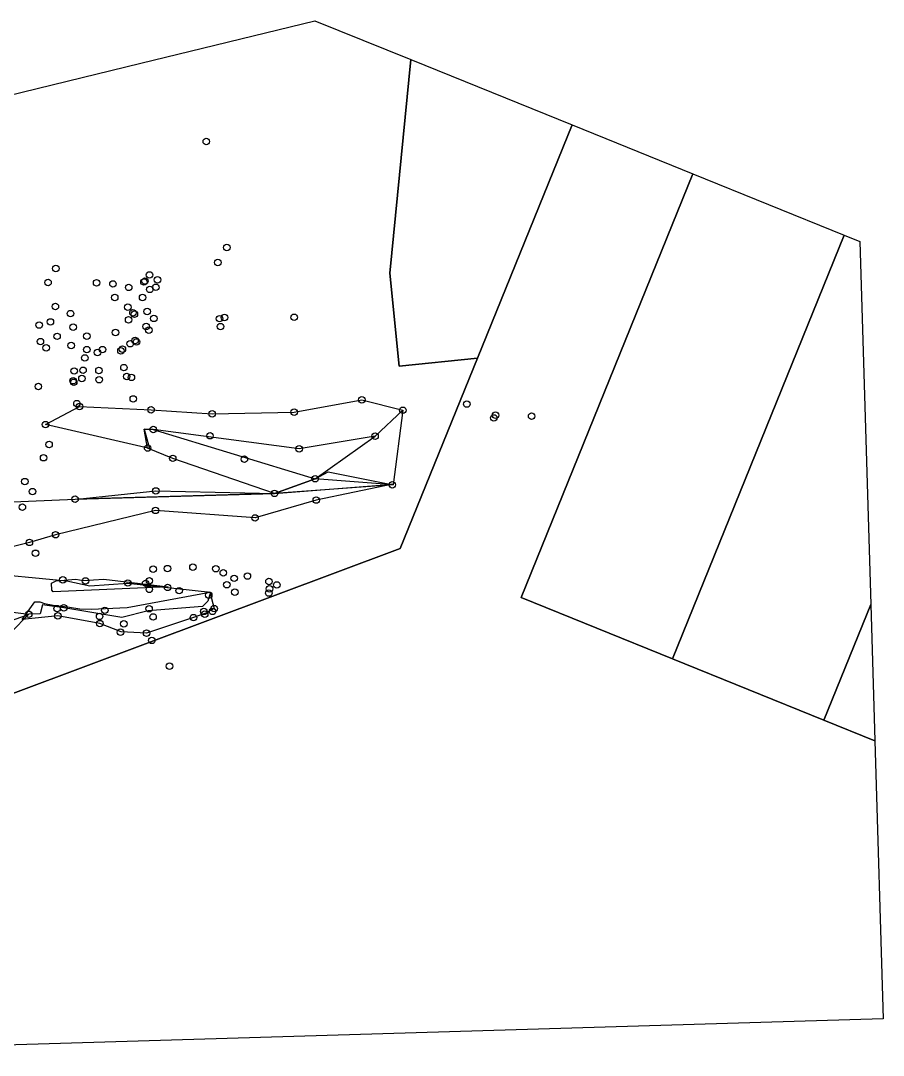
# Model space of a CAD drawing. Extents: x 83 to 1412852, y -76 to 4931706.
# Drawn here: x 1412718.9 to 1412851.7, y 4931501 to 4931660.4 of the extents above; entities that cross this region are included whole.
import ezdxf

# ---------------------------------------------------------------- set-up
doc = ezdxf.new("R2010")
doc.units = 0
doc.header["$MEASUREMENT"] = 0
doc.header["$PDMODE"] = 33
doc.header["$PDSIZE"] = 1
for name, color, linetype in [('Buildings-21-08-2020', 1, 'CONTINUOUS'), ('BUILDINGS21082020 entities', 1, 'CONTINUOUS'), ('Ground topo-Rev01', 1, 'CONTINUOUS'), ('New scratch layer', 1, 'CONTINUOUS'), ('nz-property-titles(LINZ DOWNLOAD)', 1, 'CONTINUOUS')]:
    doc.layers.add(name, color=color, linetype=linetype)

msp = doc.modelspace()

# ---------------------------------------------------------------- linework, layer by layer
at = {"layer": 'Buildings-21-08-2020', "color": 7}
for p in [(1412750.65, 4931625.44, 48.64), (1412749.28, 4931623.14, 47.28), (1412738.75, 4931621.22, 47.09), (1412739.99, 4931620.48, 47.18), (1412730.61, 4931620, 47.69), (1412733.13, 4931619.84, 47.52), (1412735.55, 4931619.31, 47.49), (1412737.9, 4931620.14, 47.44), (1412738.06, 4931620.29, 47.19), (1412738.8, 4931619, 47.56), (1412739.74, 4931619.32, 47.33), (1412733.4, 4931617.74, 47.8), (1412737.69, 4931617.76, 47.55), (1412724.26, 4931616.36, 47.74), (1412735.43, 4931616.26, 47.86), (1412738.39, 4931615.6, 47.82), (1412726.6, 4931615.27, 47.74), (1412735.54, 4931614.31, 47.79), (1412736.43, 4931615.18, 47.9), (1412739.43, 4931614.53, 47.8), (1412749.53, 4931614.49, 48.98), (1412750.3, 4931614.66, 48.66), (1412761.03, 4931614.7, 48.92), (1412721.77, 4931613.51, 47.75), (1412723.5, 4931613.99, 47.76), (1412727.01, 4931613.17, 47.8), (1412738.25, 4931613.28, 47.82), (1412738.64, 4931612.73, 48.76), (1412749.68, 4931613.26, 48.8), (1412721.96, 4931610.95, 47.69), (1412724.52, 4931611.77, 47.78), (1412729.11, 4931611.8, 47.92), (1412733.53, 4931612.37, 47.83), (1412736.53, 4931611.14, 47.84), (1412736.76, 4931610.9, 48.79), (1412722.85, 4931609.99, 47.68), (1412726.69, 4931610.36, 47.84), (1412729.1, 4931609.72, 47.91), (1412730.74, 4931609.28, 47.92), (1412731.53, 4931609.72, 47.91), (1412734.36, 4931609.53, 47.88), (1412734.58, 4931609.79, 49.54), (1412735.76, 4931610.63, 47.73), (1412728.8, 4931608.44, 47.88), (1412727.15, 4931606.43, 49.26), (1412728.52, 4931606.54, 49.39), (1412730.97, 4931606.51, 49.44), (1412734.82, 4931606.95, 51.6), (1412726.99, 4931604.94, 49.39), (1412727.09, 4931604.69, 50.89), (1412728.35, 4931605.27, 49.4), (1412731.01, 4931605.09, 49.76), (1412735.24, 4931605.59, 51.56), (1412735.97, 4931605.45, 51.24), (1412727.58, 4931601.41, 50.97), (1412736.26, 4931602.13, 50.88), (1412739.32, 4931575.91, 60.59), (1412750.12, 4931575.35, 60.25), (1412751.8, 4931574.5, 60.52), (1412738.16, 4931573.73, 63.92), (1412738.73, 4931574.11, 60.62), (1412738.73, 4931574.11, 60.6), (1412738.73, 4931574.11, 60.59), (1412738.73, 4931572.8, 60.65), (1412741.55, 4931573.1, 64.02), (1412743.31, 4931572.6, 60.6), (1412750.67, 4931573.52, 60.65), (1412757.15, 4931574, 59.72), (1412757.22, 4931572.88, 62.15), (1412758.36, 4931573.48, 60.7), (1412747.87, 4931571.9, 61.88), (1412751.89, 4931572.36, 60.6), (1412757.13, 4931572.23, 60.61), (1412738.69, 4931569.82, 60.56)]:
    msp.add_point(p, dxfattribs=at)
at = {"layer": 'BUILDINGS21082020 entities', "color": 7}
for p in [(1412750.65, 4931625.44, 48.64), (1412749.28, 4931623.14, 47.28), (1412738.75, 4931621.22, 47.09), (1412739.99, 4931620.48, 47.18), (1412730.61, 4931620, 47.69), (1412733.13, 4931619.84, 47.52), (1412735.55, 4931619.31, 47.49), (1412737.9, 4931620.14, 47.44), (1412738.06, 4931620.29, 47.19), (1412738.8, 4931619, 47.56), (1412739.74, 4931619.32, 47.33), (1412733.4, 4931617.74, 47.8), (1412737.69, 4931617.76, 47.55), (1412724.26, 4931616.36, 47.74), (1412735.43, 4931616.26, 47.86), (1412738.39, 4931615.6, 47.82), (1412726.6, 4931615.27, 47.74), (1412735.54, 4931614.31, 47.79), (1412736.43, 4931615.18, 47.9), (1412739.43, 4931614.53, 47.8), (1412749.53, 4931614.49, 48.98), (1412750.3, 4931614.66, 48.66), (1412761.03, 4931614.7, 48.92), (1412721.77, 4931613.51, 47.75), (1412723.5, 4931613.99, 47.76), (1412727.01, 4931613.17, 47.8), (1412738.25, 4931613.28, 47.82), (1412738.64, 4931612.73, 48.76), (1412749.68, 4931613.26, 48.8), (1412721.96, 4931610.95, 47.69), (1412724.52, 4931611.77, 47.78), (1412729.11, 4931611.8, 47.92), (1412733.53, 4931612.37, 47.83), (1412736.53, 4931611.14, 47.84), (1412736.76, 4931610.9, 48.79), (1412722.85, 4931609.99, 47.68), (1412726.69, 4931610.36, 47.84), (1412729.1, 4931609.72, 47.91), (1412730.74, 4931609.28, 47.92), (1412731.53, 4931609.72, 47.91), (1412734.36, 4931609.53, 47.88), (1412734.58, 4931609.79, 49.54), (1412735.76, 4931610.63, 47.73), (1412728.8, 4931608.44, 47.88), (1412727.15, 4931606.43, 49.26), (1412728.52, 4931606.54, 49.39), (1412730.97, 4931606.51, 49.44), (1412734.82, 4931606.95, 51.6), (1412726.99, 4931604.94, 49.39), (1412727.09, 4931604.69, 50.89), (1412728.35, 4931605.27, 49.4), (1412731.01, 4931605.09, 49.76), (1412735.24, 4931605.59, 51.56), (1412735.97, 4931605.45, 51.24), (1412727.58, 4931601.41, 50.97), (1412736.26, 4931602.13, 50.88), (1412739.32, 4931575.91, 60.59), (1412750.12, 4931575.35, 60.25), (1412751.8, 4931574.5, 60.52), (1412738.16, 4931573.73, 63.92), (1412738.73, 4931574.11, 60.62), (1412738.73, 4931574.11, 60.6), (1412738.73, 4931574.11, 60.59), (1412738.73, 4931572.8, 60.65), (1412741.55, 4931573.1, 64.02), (1412743.31, 4931572.6, 60.6), (1412750.67, 4931573.52, 60.65), (1412757.15, 4931574, 59.72), (1412757.22, 4931572.88, 62.15), (1412758.36, 4931573.48, 60.7), (1412747.87, 4931571.9, 61.88), (1412751.89, 4931572.36, 60.6), (1412757.13, 4931572.23, 60.61), (1412738.69, 4931569.82, 60.56)]:
    msp.add_point(p, dxfattribs=at)
at = {"layer": 'Ground topo-Rev01', "color": 7}
for p in [(1412747.5, 4931641.78, 44.7), (1412724.33, 4931622.21, 46.77), (1412723.13, 4931620.07, 47.1), (1412736.21, 4931615.39, 47.82), (1412736.21, 4931615.39, 47.82), (1412721.64, 4931604.05, 50.34), (1412771.45, 4931601.98, 53.61), (1412787.62, 4931601.34, 57.63), (1412727.97, 4931600.95, 51.19), (1412738.99, 4931600.45, 51.63), (1412748.4, 4931599.84, 51.93), (1412761.03, 4931600.1, 52.62), (1412777.75, 4931600.38, 54.21), (1412722.74, 4931598.17, 51.11), (1412791.76, 4931599.2, 59.93), (1412792.03, 4931599.62, 59.25), (1412797.59, 4931599.47, 59.66), (1412739.34, 4931597.42, 51.81), (1412723.29, 4931595.1, 53.42), (1412748.07, 4931596.46, 51.84), (1412773.48, 4931596.39, 53.84), (1412738.47, 4931594.57, 51.92), (1412761.8, 4931594.44, 52.43), (1412722.45, 4931593.07, 53.98), (1412742.33, 4931592.98, 52.51), (1412753.36, 4931592.86, 54.59), (1412719.57, 4931589.4, 56.42), (1412764.26, 4931589.84, 54.37), (1412776.14, 4931588.89, 54.36), (1412720.75, 4931587.85, 56.52), (1412739.73, 4931587.96, 55.9), (1412758, 4931587.58, 54.23), (1412719.18, 4931585.46, 56.63), (1412727.29, 4931586.7, 56.31), (1412764.43, 4931586.55, 54.52), (1412739.68, 4931584.96, 55.85), (1412755, 4931583.8, 54.89), (1412724.3, 4931581.22, 56.57), (1412720.26, 4931580.03, 56.83), (1412721.21, 4931578.37, 57.71), (1412721.21, 4931578.36, 57.72), (1412741.53, 4931576, 60.09), (1412745.44, 4931576.22, 59.8), (1412748.96, 4931575.98, 59.7), (1412725.42, 4931574.28, 60.02), (1412753.83, 4931574.85, 59.64), (1412728.91, 4931574.09, 60.22), (1412735.43, 4931573.78, 60.34), (1412724.52, 4931569.83, 59.99), (1412725.55, 4931569.96, 59.74), (1412731.88, 4931569.57, 60.05), (1412747.12, 4931569.4, 59.25), (1412748.46, 4931569.41, 61.63), (1412748.72, 4931569.83, 60.09), (1412720.16, 4931568.96, 59.52), (1412724.63, 4931568.72, 61.17), (1412731.07, 4931568.64, 60.1), (1412739.3, 4931568.55, 59.92), (1412745.54, 4931568.45, 60.99), (1412747.26, 4931568.97, 60.48), (1412731.1, 4931567.53, 62.26), (1412734.29, 4931566.21, 62.81), (1412734.8, 4931567.48, 60.07), (1412738.31, 4931566.05, 62.89), (1412739.1, 4931564.94, 63.74), (1412741.83, 4931560.98, 65.8)]:
    msp.add_point(p, dxfattribs=at)
at = {"layer": 'New scratch layer', "color": 7, "linetype": 'Continuous', "flags": 128}
for points in [[(1412727.97, 4931600.95), (1412738.99, 4931600.45), (1412748.4, 4931599.84), (1412761.03, 4931600.1), (1412771.45, 4931601.98), (1412777.75, 4931600.38), (1412773.48, 4931596.39), (1412761.8, 4931594.44), (1412739.34, 4931597.42), (1412737.95, 4931597.49), (1412738.76, 4931594.52), (1412722.74, 4931598.17), (1412727.97, 4931600.95)], [(1412773.48, 4931596.39), (1412777.75, 4931600.38), (1412776.29, 4931588.91), (1412764.26, 4931589.84), (1412773.48, 4931596.39)], [(1412739.34, 4931597.42), (1412764.26, 4931589.84), (1412758, 4931587.58), (1412742.33, 4931592.98), (1412738.47, 4931594.57), (1412737.95, 4931597.49), (1412739.34, 4931597.42)], [(1412766.25, 4931590.92), (1412776.29, 4931588.92), (1412758, 4931587.58), (1412764.26, 4931589.84), (1412766.25, 4931590.92)], [(1412776.23, 4931589.02), (1412764.43, 4931586.55), (1412755, 4931583.8), (1412739.68, 4931584.96), (1412724.3, 4931581.22), (1412720.26, 4931580.03), (1412715.15, 4931578.72), (1412709.2, 4931577.93), (1412707.87, 4931579.85), (1412694.69, 4931583.66), (1412693.53, 4931584.05), (1412692.82, 4931584.36), (1412692.91, 4931584.79), (1412697.21, 4931584.4), (1412716.55, 4931586.21), (1412727.29, 4931586.7), (1412758, 4931587.58), (1412776.23, 4931589.02)], [(1412739.73, 4931587.96), (1412758, 4931587.58), (1412727.63, 4931586.69), (1412739.73, 4931587.96)], [(1412712.07, 4931575.47), (1412726.03, 4931574.12), (1412729.57, 4931573.35), (1412735.43, 4931573.78), (1412748.13, 4931572.39), (1412747.71, 4931570.97), (1412746.9, 4931570.18), (1412738.53, 4931569.47), (1412734.48, 4931568.48), (1412725.55, 4931569.96), (1412722.3, 4931570.4), (1412721.9, 4931569.04), (1412720.16, 4931568.96), (1412719.37, 4931568.61), (1412716.09, 4931567.5), (1412712.07, 4931575.47)], [(1412741.65, 4931573.17), (1412723.91, 4931572.44), (1412723.73, 4931572.7), (1412723.68, 4931573.77), (1412724.37, 4931574.1), (1412727.39, 4931574.39), (1412728.56, 4931574.15), (1412731.74, 4931574.35), (1412741.65, 4931573.17)], [(1412719.13, 4931568.16), (1412721.1, 4931570.86), (1412721.86, 4931570.86), (1412722.58, 4931570.63), (1412723.91, 4931570.35), (1412726.15, 4931570.09), (1412728.03, 4931569.81), (1412729.79, 4931569.76), (1412735.31, 4931570.01), (1412748.04, 4931572.38), (1412748.72, 4931569.83), (1412747.45, 4931569.11), (1412745.52, 4931568.48), (1412738.31, 4931566.05), (1412734.4, 4931566.26), (1412731.1, 4931567.53), (1412724.63, 4931568.72), (1412719.13, 4931568.16)], [(1412661.45, 4931553.37), (1412671.43, 4931552.25), (1412680.83, 4931552.51), (1412684.89, 4931554.52), (1412690.96, 4931557.29), (1412699.75, 4931563.42), (1412708.34, 4931567.1), (1412711.06, 4931570.11), (1412720.16, 4931568.96), (1412714.68, 4931563.43), (1412711.66, 4931562.94), (1412700.61, 4931556.31), (1412691.34, 4931552.07), (1412682.86, 4931548.66), (1412672.34, 4931547.94), (1412661.69, 4931549.31), (1412661.45, 4931553.37)]]:
    msp.add_lwpolyline(points, close=True, dxfattribs=at)
at = {"layer": 'nz-property-titles(LINZ DOWNLOAD)', "color": 7, "linetype": 'Continuous', "flags": 128}
for points in [[(1412682.7, 4931640.47), (1412710.05, 4931647.15), (1412737.41, 4931653.83), (1412764.2, 4931660.38), (1412779.01, 4931654.39), (1412775.74, 4931621.48), (1412777.17, 4931607.16), (1412789.25, 4931608.4), (1412777.36, 4931579.1), (1412649.68, 4931531.31), (1412643.41, 4931543.7), (1412638.9, 4931552.66), (1412621.58, 4931587.77), (1412660.66, 4931597.3), (1412699.75, 4931606.84), (1412682.7, 4931640.47)], [(1412789.25, 4931608.4), (1412777.17, 4931607.16), (1412775.74, 4931621.48), (1412779.01, 4931654.39), (1412803.81, 4931644.35), (1412789.25, 4931608.4)], [(1412665.04, 4931501.04), (1412649.68, 4931531.31), (1412777.36, 4931579.1), (1412789.25, 4931608.4), (1412803.81, 4931644.35), (1412822.41, 4931636.81), (1412795.97, 4931571.55), (1412819.28, 4931562.11), (1412842.59, 4931552.67), (1412850.44, 4931549.49), (1412851.73, 4931506.66), (1412665.04, 4931501.04)], [(1412795.97, 4931571.55), (1412822.41, 4931636.81), (1412845.72, 4931627.37), (1412819.28, 4931562.11), (1412795.97, 4931571.55)], [(1412842.59, 4931552.67), (1412819.28, 4931562.11), (1412845.72, 4931627.37), (1412848.13, 4931626.4), (1412849.81, 4931570.47), (1412842.59, 4931552.67)], [(1412850.44, 4931549.49), (1412842.59, 4931552.67), (1412849.81, 4931570.47), (1412850.44, 4931549.49)]]:
    msp.add_lwpolyline(points, close=True, dxfattribs=at)

doc.saveas('drawing.dxf')
